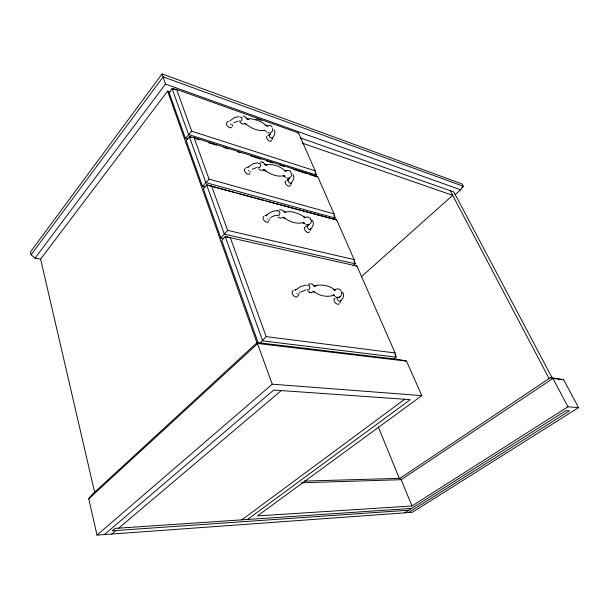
<?xml version="1.0" encoding="UTF-8"?>
<svg xmlns="http://www.w3.org/2000/svg" width="609" height="609" viewBox="0 0 609 609"><rect width="100%" height="100%" fill="white"/><g stroke="black" fill="none" stroke-linecap="round" stroke-linejoin="round"><path stroke-width="0.91" d="M232.554 124.7L232.303 126.208M250.794 171.517L250.756 171.951M272.55 137.908L272.413 139.377M269.642 219.423L269.536 220.07M337.043 297.968L337.439 299.697L338.558 300.991M291.239 183.187L291.315 182.753M340.53 300.991L340.446 301.409L340.933 300.366M310.567 229.38L310.659 228.954M307.195 226.396L307.834 228.383L309.38 229.608M297.687 295.944L297.2 296.948C294.36 297.816 290.805 293.492 292.419 290.935L293.561 290.744M310.415 230.644L310.552 229.098M309.402 231.709L308.976 232.524C306.479 232.927 303.876 229.829 304.317 227.416L305.634 227.02M287.867 180.477L289.64 177.957L289.481 178.323M290.15 185.547L289.709 186.255C287.326 186.476 284.73 183.644 285.195 181.299L285.948 180.934M270.701 133.455L269.262 135.419M231.527 127.22L230.978 127.844C228.634 127.913 225.741 125.226 226.411 122.82L227.271 122.546M272.451 138.167C274.187 135.822 275.93 132.511 274.164 129.694M290.836 185.029L291.239 182.944M291.224 183.035C293.013 180.789 294.931 177.516 293.157 174.692M308.999 224.165L307.378 225.878L307.789 225.924L305.764 226.129M310.575 229.273C312.752 226.951 314.876 222.787 311.983 220.161M298.479 295.571L298.966 293.751M340.073 302.924L340.477 300.481M339.129 303.838L338.84 304.241C336.16 305.018 332.956 300.945 334.257 298.501L335.277 298.303M271.972 131.658L272.665 130.143L272.543 128.537M454.915 194.857L460.579 189.81L463.266 186.255L462.041 183.971L162.093 73.902L30.45 251.951L31.089 254.775L35.025 258.163L40.605 259.107L167.582 91.137L170.162 92.043M578.55 407.611L412.362 512.283L97.014 535.098L88.762 498.824L91.594 495.003L257.15 342.578L399.306 359.538L406.5 361.114L421.809 395.622L257.462 515.922L411.973 505.98L567.938 406.797L578.55 407.611L563.637 379.727L550.536 377.58L399.976 478.339L304.089 481.102M31.089 254.775L163.143 76.863L162.093 73.902M35.025 258.163L165.465 84.057L163.143 76.863L463.266 186.255L461.85 187.519M185.425 138.449L191.736 131.232L176.595 89.416L172.065 88.594L169.089 92.53L185.425 138.449L187.93 139.233M393.505 359.158L396.078 357.133L395.104 352.961L266.141 336.602L260.051 343.278M334.28 290.379L334.836 289.732M202.515 186.483L209.077 179.099L194.035 137.573L189.33 136.667L186.179 140.565L202.515 186.483L205.066 187.169M340.88 295.7L341.702 294.124L341.253 291.749M211.536 185.882L227.659 230.392L220.831 237.944L203.322 188.744L206.657 184.892L336.739 219.956L354.133 259.601L355.154 263.758L353.053 265.669M266.026 215.974C268.919 212.617 273.357 210.379 277.841 210.676M272.748 137.558L271.865 138.433M229.745 120.947L234.678 117.453L239.124 116.601M314.967 176.29L316.238 174.973L315.188 170.855L298.562 132.96L176.595 89.416M290.805 183.18L291.544 182.441M295.449 290.204L300.412 286.664L306.258 284.997M247.939 167.292L253.024 163.806L257.653 162.839M298.045 133.47L298.562 132.96M333.778 219.324L335.102 218.03L334.075 213.888L317.7 176.572L194.035 137.573M307.362 226.213L308.017 225.596L307.499 225.893M310.719 228.885L309.707 229.662M88.762 498.824L257.767 343.506L406.5 361.114M361.282 276.806L452.685 195.337L302.346 143.138M258.376 163.654C262.136 161.119 260.439 170.573 257.759 166.988M97.014 535.098L272.223 384.188L421.809 395.622M104.443 534.557L273.723 390.049L410.291 399.641L247.498 519.477M337.203 297.74L337.904 297.146L337.348 297.42M111.774 534.032L115.923 530.515M118.717 528.155L281.282 390.575M278.184 217.169L280.483 218.182L283.528 217.284M282.934 217.756L283.436 217.436L282.888 217.641L284.593 218.052M304.553 217.801L307.697 216.796L310.552 218.471M310.118 223.716C311.58 222.795 311.922 219.933 310.156 219.179M241.796 519.858L404.719 399.253M266.94 136.309L266.628 136.538C266.156 138.814 268.744 141.41 271.005 141.349L271.447 140.215M334.668 289.922C335.582 288.506 339.868 288.361 341.101 290.805M233.841 122.873L238.119 121.13M307.218 285.461C311.115 283.2 310.202 292.579 306.822 289.572M270.023 134.665L267.793 135.419M252.179 169.294L256.602 167.498M336.404 297.261L338.307 297.489L340.568 296.484M339.548 297.154L339.951 296.887M271.028 217.367L273.441 216.043L276.425 215.35M404.658 512.847L565.974 410.58L569.529 410.831L408.532 512.565M288.735 179.449L287.189 179.845M227.454 121.754L228.383 121.313M247.574 167.49L248.145 167.132M300.526 292.069L305.718 289.968M244.749 123.84L245.275 123.581L242.176 123.985L239.923 122.439M266.346 215.335L266.948 214.992M305.101 217.383L305.223 217.482C299.62 213.926 292.175 210.257 285.134 212.244L285.621 212.252L284.251 211.734M240.235 117.194C243.63 115.946 241.484 123.833 239.291 120.765M309.402 224.599L306.198 224.79M295.555 289.785L296.202 289.458M317.7 176.572L317.068 176.876L308.915 174.311M271.614 131.97L270.86 132.191M245.891 167.802L246.5 167.589M339.685 301.417C342.578 299.681 345.509 294.969 342.365 292.145M335.011 289.701L333.983 289.351M286.74 178.087L289.481 178.087M290.173 177.31C291.894 176.717 292.449 173.535 290.622 172.781M289.024 178.277L289.656 178.018M304.043 223.046L302.84 222.658M277.879 210.996C281.289 209.96 279.874 217.573 277.103 215.205M284.936 218.395C289.945 221.942 297.078 224.417 303.16 222.536M270.32 132.952L267.808 132.823M302.62 222.727L304.043 222.947L302.787 222.567M316.14 285.514L314.267 285.758M308.649 283.969L311.922 283.87L314.541 286.253M316.68 285.362C322.306 284.304 330.877 286.139 334.295 289.656M315.987 285.56L316.84 285.317M263.941 216.484L263.08 216.941C262.441 219.506 265.341 222.727 267.96 222.285L268.462 220.823M264.999 215.441L266.552 215.342M266.255 215.327L266.681 215.251M245.305 168.754L244.445 169.112C243.79 171.601 246.683 174.539 249.172 174.296L249.698 172.994M245.054 123.734L246.036 123.871L245.648 123.741C250.718 128.019 257.797 131.506 264.618 130.334L264.161 130.379L265.836 131.156M279.561 209.747L282.675 210.219L284.487 212.13M307.918 291.536L311.077 292.594L313.719 291.46L313.117 291.863L314.472 291.871L313.978 291.612C319.238 295.822 327.322 297.634 333.702 295.236L334.204 295.319L333.146 295.388L334.052 295.365M336.739 219.956L266.278 201.099M295.434 289.701L295.883 289.648M294.566 289.633L295.525 289.625M260.393 162.169C262.243 160.883 265.722 164.803 264.953 164.148L266.361 164.841L265.897 164.864C272.489 163.692 280.11 165.998 284.86 170.733L284.479 170.383L285.933 170.794C285.278 170.558 290.318 169.675 290.957 171.982M408.837 510.197L112.269 530.766L115.055 528.399L411.638 508.416M301.485 482.754L401.194 479.702L552.957 378.455L563.637 379.727M309.692 292.442L310.301 292.51M310.476 292.526L311.077 292.594M287.958 179.754L288.4 179.822M356.09 265.905L356.965 266.057L395.104 352.961M243.021 116.03C244.445 115.497 247.033 118.961 246.272 118.085L248.076 118.93L247.619 118.976L250.421 118.686L256.435 119.95M313.932 286.108L315.713 286.451M333.778 289.892L335.597 290.242M290.371 183.378L288.887 182.494L287.89 180.82M220.831 237.944L223.419 238.515M356.965 266.057L225.216 236.589L221.699 240.372L258.429 343.59M227.659 230.392L354.133 259.601M271.606 138.456L269.802 137.147L269.178 135.64M235.089 192.627L206.657 184.892L224.348 234.161L355.154 263.758L354.019 261.192M236.924 193.122L255.27 198.108M257.105 198.61L264.443 200.605M209.077 179.099L334.075 213.888M264.245 164.559L266.849 165.366M284.449 170.825L286.222 171.38M191.142 137.238L189.33 136.667L205.842 182.631L335.102 218.03L333.976 215.457M194.766 138.38L199.295 139.804M208.354 142.651L216.507 145.224M223.754 147.5L228.284 148.931M237.343 151.778L240.068 152.638M250.938 156.056L260.903 159.193M266.339 160.905L272.68 162.9M279.927 165.184L284.456 166.607M293.515 169.462L307.103 173.74M191.736 131.232L315.188 170.855M255.734 119.722L257.036 120.156M266.415 131.849L266.94 132.024M246.455 118.816L249.028 119.722M265.554 125.545L268.188 126.474M300.001 137.779L453.895 191.987L551.906 377.481M175.643 89.866L172.065 88.594L188.569 134.551L316.238 174.973L315.097 172.385M256.945 118.831L261.413 120.422M165.465 84.057L460.579 189.81M550.536 377.58L552.957 378.455L567.938 406.797M257.744 120.384L262.685 122.698L265.943 125.424L265.577 125.111L267.343 125.568C266.673 125.37 271.622 124.815 272.101 127.121M262.213 162.169L263.415 162.633M285.248 177.12L285.804 177.341M231.26 124.731L230.392 124.297M304.667 223.808L305.254 224.066M334.394 295.51L333.762 294.756M334.813 296.263L335.452 296.591M296.781 293.591L297.253 293.842M267.458 218.829L267.922 219.088M249.073 171.053L248.183 170.444M265.981 171.121C270.982 174.593 277.689 177.166 283.817 175.735L283.36 175.75L284.647 176.397L284.319 175.818L284.776 176.686M258.574 168.906L260.721 170.261L264.352 169.827L263.354 170.056L265.235 170.353L264.846 169.995L265.653 170.809M265.532 170.703L266.11 171.243M284.7 218.144L283.786 217.504L285.058 218.509M399.976 478.339L401.194 479.702L411.973 505.98M257.15 342.578L272.223 384.188M303.693 222.422L304.165 223.328M333.846 294.962L334.265 295.708M450.249 190.701L549.219 378.745M394.936 354.529L396.078 357.133L262.669 340.88L225.216 236.589L230.301 237.677L266.141 336.602M378.296 426.985L399.504 478.773M167.582 91.137L257.028 343.042M40.605 259.107L94.601 492.095M299.331 292.137L299.369 292.579M269.962 217.626L269.985 218.014M266.491 125.66L266.529 125.69M284.426 175.993L283.672 175.704L284.426 175.993M304.584 217.466L303.967 217.086L304.584 217.466"/></g></svg>
